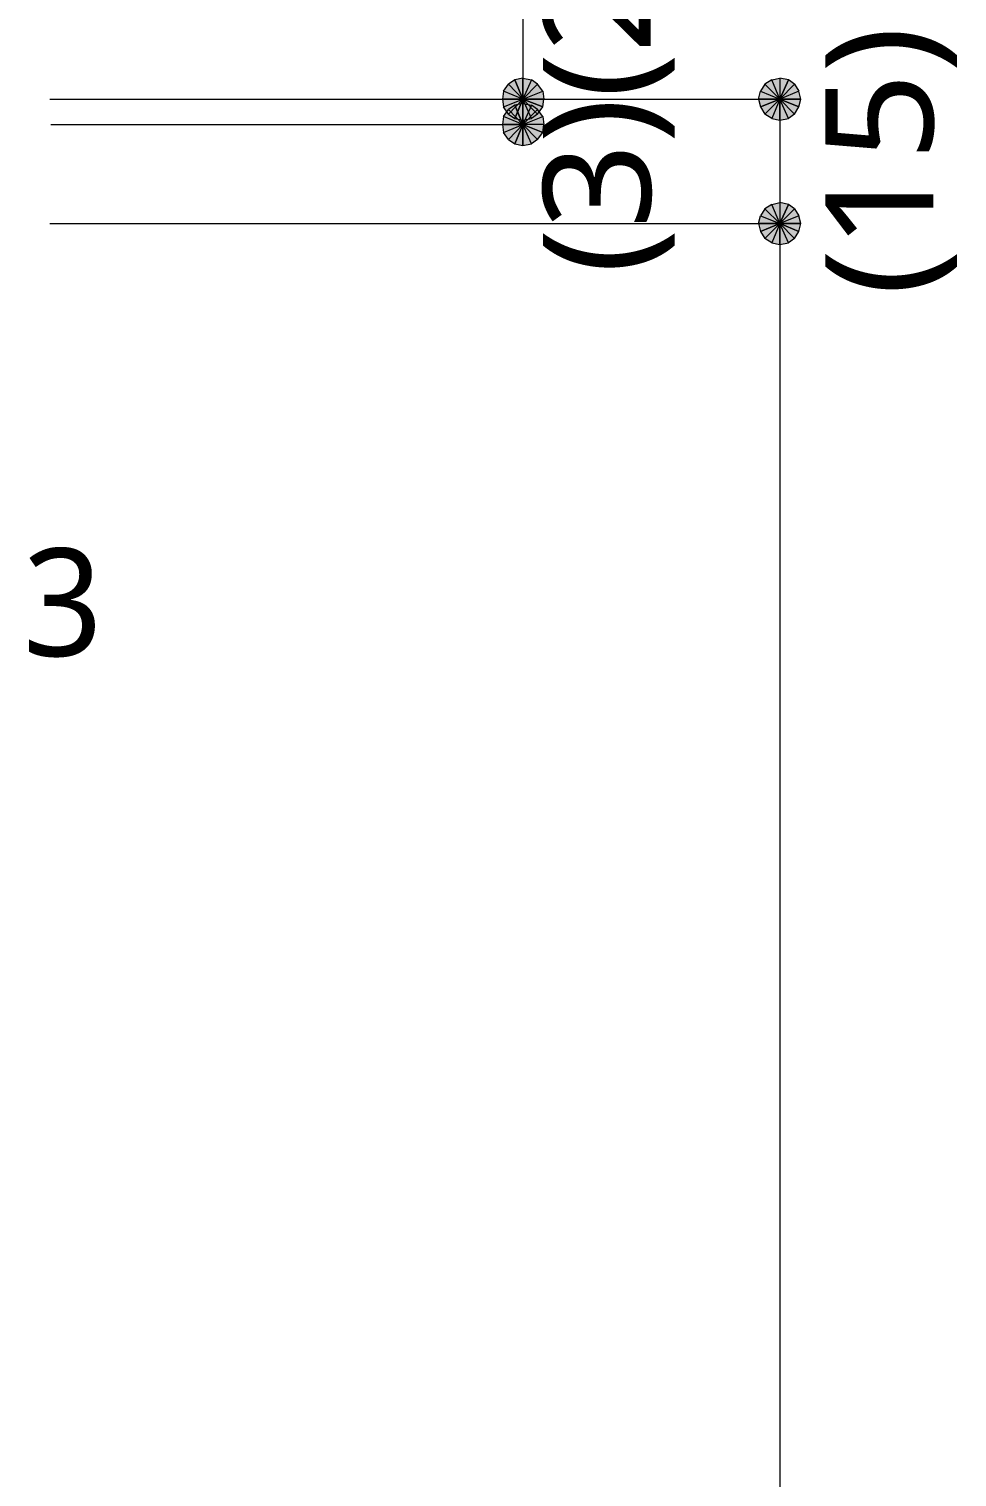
# Model space of a CAD drawing. Header units: millimetres. Extents: x 0 to 420, y 0 to 297.
# Drawn here: x 167.64 to 190.04, y 99.61 to 134.56 of the extents above; entities that cross this region are included whole.
import ezdxf
from ezdxf.enums import TextEntityAlignment as Align

# ---------------------------------------------------------------- set-up
doc = ezdxf.new("R2010")
doc.units = ezdxf.units.MM
doc.styles.add('kst32b', font='NotoSansJP-Variable.ttf')

msp = doc.modelspace()

# ---------------------------------------------------------------- hatches: boundary and pattern name
h = msp.add_hatch(color=7)
h.paths.add_polyline_path([(179.366, 133.329), (179.218, 133.223), (179.557, 132.863), (179.366, 133.329)])
h.paths.add_polyline_path([(179.218, 133.223), (179.557, 132.863), (179.091, 133.054), (179.218, 133.223)])
h.paths.add_polyline_path([(179.557, 132.863), (179.091, 133.054), (179.07, 132.863), (179.557, 132.863)])
h = msp.add_hatch(color=7)
h.paths.add_polyline_path([(179.917, 133.223), (179.769, 133.329), (179.557, 132.863), (179.917, 133.223)])
h.paths.add_polyline_path([(179.769, 133.329), (179.557, 132.863), (179.557, 133.371), (179.769, 133.329)])
h.paths.add_polyline_path([(179.557, 132.863), (179.557, 133.371), (179.366, 133.329), (179.557, 132.863)])
h = msp.add_hatch(color=7)
h.paths.add_polyline_path([(180.044, 132.673), (180.065, 132.863), (179.557, 132.863), (180.044, 132.673)])
h.paths.add_polyline_path([(180.065, 132.863), (179.557, 132.863), (180.044, 133.054), (180.065, 132.863)])
h.paths.add_polyline_path([(179.557, 132.863), (180.044, 133.054), (179.917, 133.223), (179.557, 132.863)])
h = msp.add_hatch(color=7)
h.paths.add_polyline_path([(185.399, 133.223), (185.293, 133.054), (185.759, 132.863), (185.399, 133.223)])
h.paths.add_polyline_path([(185.293, 133.054), (185.759, 132.863), (185.251, 132.863), (185.293, 133.054)])
h.paths.add_polyline_path([(185.759, 132.863), (185.251, 132.863), (185.293, 132.673), (185.759, 132.863)])
h = msp.add_hatch(color=7)
h.paths.add_polyline_path([(185.97, 133.329), (185.759, 133.371), (185.759, 132.863), (185.97, 133.329)])
h.paths.add_polyline_path([(185.759, 133.371), (185.759, 132.863), (185.568, 133.329), (185.759, 133.371)])
h.paths.add_polyline_path([(185.759, 132.863), (185.568, 133.329), (185.399, 133.223), (185.759, 132.863)])
h = msp.add_hatch(color=7)
h.paths.add_polyline_path([(186.267, 132.863), (186.224, 133.054), (185.759, 132.863), (186.267, 132.863)])
h.paths.add_polyline_path([(186.224, 133.054), (185.759, 132.863), (186.119, 133.223), (186.224, 133.054)])
h.paths.add_polyline_path([(185.759, 132.863), (186.119, 133.223), (185.97, 133.329), (185.759, 132.863)])
h = msp.add_hatch(color=7)
h.paths.add_polyline_path([(179.07, 132.863), (179.091, 132.673), (179.557, 132.863), (179.07, 132.863)])
h.paths.add_polyline_path([(179.091, 132.673), (179.557, 132.863), (179.218, 132.503), (179.091, 132.673)])
h.paths.add_polyline_path([(179.557, 132.863), (179.218, 132.503), (179.366, 132.397), (179.557, 132.863)])
for points in [[(179.366, 132.397), (179.557, 132.355), (179.557, 132.863), (179.366, 132.397)], [(186.224, 132.673), (186.267, 132.863), (185.759, 132.863), (186.224, 132.673)], [(179.366, 131.784), (179.557, 131.741), (179.557, 132.249), (179.366, 131.784)], [(186.224, 129.667), (186.267, 129.858), (185.759, 129.858), (186.224, 129.667)]]:
    msp.add_hatch(color=7).paths.add_polyline_path(points)
h = msp.add_hatch(color=7)
h.paths.add_polyline_path([(179.557, 132.355), (179.769, 132.397), (179.557, 132.863), (179.557, 132.355)])
h.paths.add_polyline_path([(179.769, 132.397), (179.557, 132.863), (179.917, 132.503), (179.769, 132.397)])
h.paths.add_polyline_path([(179.557, 132.863), (179.917, 132.503), (180.044, 132.673), (179.557, 132.863)])
h = msp.add_hatch(color=7)
h.paths.add_polyline_path([(185.293, 132.673), (185.399, 132.503), (185.759, 132.863), (185.293, 132.673)])
h.paths.add_polyline_path([(185.399, 132.503), (185.759, 132.863), (185.568, 132.397), (185.399, 132.503)])
h.paths.add_polyline_path([(185.759, 132.863), (185.568, 132.397), (185.759, 132.355), (185.759, 132.863)])
h = msp.add_hatch(color=7)
h.paths.add_polyline_path([(185.759, 132.355), (185.97, 132.397), (185.759, 132.863), (185.759, 132.355)])
h.paths.add_polyline_path([(185.97, 132.397), (185.759, 132.863), (186.119, 132.503), (185.97, 132.397)])
h.paths.add_polyline_path([(185.759, 132.863), (186.119, 132.503), (186.224, 132.673), (185.759, 132.863)])
h = msp.add_hatch(color=7)
h.paths.add_polyline_path([(179.366, 132.715), (179.218, 132.609), (179.557, 132.249), (179.366, 132.715)])
h.paths.add_polyline_path([(179.218, 132.609), (179.557, 132.249), (179.091, 132.44), (179.218, 132.609)])
h.paths.add_polyline_path([(179.557, 132.249), (179.091, 132.44), (179.07, 132.249), (179.557, 132.249)])
h = msp.add_hatch(color=7)
h.paths.add_polyline_path([(179.917, 132.609), (179.769, 132.715), (179.557, 132.249), (179.917, 132.609)])
h.paths.add_polyline_path([(179.769, 132.715), (179.557, 132.249), (179.557, 132.757), (179.769, 132.715)])
h.paths.add_polyline_path([(179.557, 132.249), (179.557, 132.757), (179.366, 132.715), (179.557, 132.249)])
h = msp.add_hatch(color=7)
h.paths.add_polyline_path([(180.044, 132.059), (180.065, 132.249), (179.557, 132.249), (180.044, 132.059)])
h.paths.add_polyline_path([(180.065, 132.249), (179.557, 132.249), (180.044, 132.44), (180.065, 132.249)])
h.paths.add_polyline_path([(179.557, 132.249), (180.044, 132.44), (179.917, 132.609), (179.557, 132.249)])
h = msp.add_hatch(color=7)
h.paths.add_polyline_path([(179.07, 132.249), (179.091, 132.059), (179.557, 132.249), (179.07, 132.249)])
h.paths.add_polyline_path([(179.091, 132.059), (179.557, 132.249), (179.218, 131.889), (179.091, 132.059)])
h.paths.add_polyline_path([(179.557, 132.249), (179.218, 131.889), (179.366, 131.784), (179.557, 132.249)])
h = msp.add_hatch(color=7)
h.paths.add_polyline_path([(179.557, 131.741), (179.769, 131.784), (179.557, 132.249), (179.557, 131.741)])
h.paths.add_polyline_path([(179.769, 131.784), (179.557, 132.249), (179.917, 131.889), (179.769, 131.784)])
h.paths.add_polyline_path([(179.557, 132.249), (179.917, 131.889), (180.044, 132.059), (179.557, 132.249)])
h = msp.add_hatch(color=7)
h.paths.add_polyline_path([(185.97, 130.323), (185.759, 130.365), (185.759, 129.858), (185.97, 130.323)])
h.paths.add_polyline_path([(185.759, 130.365), (185.759, 129.858), (185.568, 130.323), (185.759, 130.365)])
h.paths.add_polyline_path([(185.759, 129.858), (185.568, 130.323), (185.399, 130.217), (185.759, 129.858)])
h = msp.add_hatch(color=7)
h.paths.add_polyline_path([(185.399, 130.217), (185.293, 130.048), (185.759, 129.858), (185.399, 130.217)])
h.paths.add_polyline_path([(185.293, 130.048), (185.759, 129.858), (185.251, 129.858), (185.293, 130.048)])
h.paths.add_polyline_path([(185.759, 129.858), (185.251, 129.858), (185.293, 129.667), (185.759, 129.858)])
h = msp.add_hatch(color=7)
h.paths.add_polyline_path([(186.267, 129.858), (186.224, 130.048), (185.759, 129.858), (186.267, 129.858)])
h.paths.add_polyline_path([(186.224, 130.048), (185.759, 129.858), (186.119, 130.217), (186.224, 130.048)])
h.paths.add_polyline_path([(185.759, 129.858), (186.119, 130.217), (185.97, 130.323), (185.759, 129.858)])
h = msp.add_hatch(color=7)
h.paths.add_polyline_path([(185.293, 129.667), (185.399, 129.498), (185.759, 129.858), (185.293, 129.667)])
h.paths.add_polyline_path([(185.399, 129.498), (185.759, 129.858), (185.568, 129.392), (185.399, 129.498)])
h.paths.add_polyline_path([(185.759, 129.858), (185.568, 129.392), (185.759, 129.35), (185.759, 129.858)])
h = msp.add_hatch(color=7)
h.paths.add_polyline_path([(185.759, 129.35), (185.97, 129.392), (185.759, 129.858), (185.759, 129.35)])
h.paths.add_polyline_path([(185.97, 129.392), (185.759, 129.858), (186.119, 129.498), (185.97, 129.392)])
h.paths.add_polyline_path([(185.759, 129.858), (186.119, 129.498), (186.224, 129.667), (185.759, 129.858)])

# ---------------------------------------------------------------- linework, layer by layer
at = {"lineweight": 13}
for points in [[(179.557, 142.854), (179.557, 137.858), (179.557, 132.863), (179.557, 132.249)], [(168.148, 132.863), (185.759, 132.863)], [(185.759, 132.863), (185.759, 129.858)], [(168.169, 132.249), (179.557, 132.249)], [(168.148, 129.858), (185.759, 129.858)], [(185.759, 129.858), (185.759, 62.463)]]:
    msp.add_lwpolyline(points, dxfattribs=at)
at = {"lineweight": 0}
for points in [[(179.218, 133.223), (179.557, 132.863), (179.091, 133.054)], [(179.366, 133.329), (179.218, 133.223), (179.557, 132.863)], [(179.557, 132.863), (179.557, 133.371), (179.366, 133.329)], [(179.769, 133.329), (179.557, 132.863), (179.557, 133.371)], [(179.917, 133.223), (179.769, 133.329), (179.557, 132.863)], [(179.557, 132.863), (180.044, 133.054), (179.917, 133.223)], [(185.399, 133.223), (185.293, 133.054), (185.759, 132.863)], [(185.759, 132.863), (185.568, 133.329), (185.399, 133.223)], [(185.759, 133.371), (185.759, 132.863), (185.568, 133.329)], [(185.97, 133.329), (185.759, 133.371), (185.759, 132.863)], [(185.759, 132.863), (186.119, 133.223), (185.97, 133.329)], [(186.224, 133.054), (185.759, 132.863), (186.119, 133.223)], [(179.557, 132.863), (179.091, 133.054), (179.07, 132.863)], [(179.07, 132.863), (179.091, 132.673), (179.557, 132.863)], [(179.091, 132.673), (179.557, 132.863), (179.218, 132.503)], [(179.557, 132.863), (179.218, 132.503), (179.366, 132.397)], [(179.366, 132.397), (179.557, 132.355), (179.557, 132.863)], [(180.065, 132.863), (179.557, 132.863), (180.044, 133.054)], [(179.557, 132.355), (179.769, 132.397), (179.557, 132.863)], [(179.769, 132.397), (179.557, 132.863), (179.917, 132.503)], [(179.557, 132.863), (179.917, 132.503), (180.044, 132.673)], [(180.044, 132.673), (180.065, 132.863), (179.557, 132.863)], [(185.293, 133.054), (185.759, 132.863), (185.251, 132.863)], [(185.759, 132.863), (185.251, 132.863), (185.293, 132.673)], [(185.293, 132.673), (185.399, 132.503), (185.759, 132.863)], [(185.399, 132.503), (185.759, 132.863), (185.568, 132.397)], [(185.759, 132.863), (185.568, 132.397), (185.759, 132.355)], [(186.267, 132.863), (186.224, 133.054), (185.759, 132.863)], [(185.759, 132.355), (185.97, 132.397), (185.759, 132.863)], [(185.97, 132.397), (185.759, 132.863), (186.119, 132.503)], [(185.759, 132.863), (186.119, 132.503), (186.224, 132.673)], [(186.224, 132.673), (186.267, 132.863), (185.759, 132.863)], [(179.218, 132.609), (179.557, 132.249), (179.091, 132.44)], [(179.366, 132.715), (179.218, 132.609), (179.557, 132.249)], [(179.557, 132.249), (179.557, 132.757), (179.366, 132.715)], [(179.769, 132.715), (179.557, 132.249), (179.557, 132.757)], [(179.917, 132.609), (179.769, 132.715), (179.557, 132.249)], [(179.557, 132.249), (180.044, 132.44), (179.917, 132.609)], [(179.557, 132.249), (179.091, 132.44), (179.07, 132.249)], [(179.07, 132.249), (179.091, 132.059), (179.557, 132.249)], [(179.091, 132.059), (179.557, 132.249), (179.218, 131.889)], [(179.557, 132.249), (179.218, 131.889), (179.366, 131.784)], [(179.366, 131.784), (179.557, 131.741), (179.557, 132.249)], [(180.065, 132.249), (179.557, 132.249), (180.044, 132.44)], [(179.557, 131.741), (179.769, 131.784), (179.557, 132.249)], [(179.769, 131.784), (179.557, 132.249), (179.917, 131.889)], [(179.557, 132.249), (179.917, 131.889), (180.044, 132.059)], [(180.044, 132.059), (180.065, 132.249), (179.557, 132.249)], [(185.759, 130.365), (185.759, 129.858), (185.568, 130.323)], [(185.97, 130.323), (185.759, 130.365), (185.759, 129.858)], [(185.293, 130.048), (185.759, 129.858), (185.251, 129.858)], [(185.399, 130.217), (185.293, 130.048), (185.759, 129.858)], [(185.759, 129.858), (185.568, 130.323), (185.399, 130.217)], [(185.759, 129.858), (186.119, 130.217), (185.97, 130.323)], [(186.224, 130.048), (185.759, 129.858), (186.119, 130.217)], [(186.267, 129.858), (186.224, 130.048), (185.759, 129.858)], [(185.759, 129.858), (185.251, 129.858), (185.293, 129.667)], [(185.293, 129.667), (185.399, 129.498), (185.759, 129.858)], [(185.399, 129.498), (185.759, 129.858), (185.568, 129.392)], [(185.759, 129.858), (185.568, 129.392), (185.759, 129.35)], [(185.759, 129.35), (185.97, 129.392), (185.759, 129.858)], [(185.97, 129.392), (185.759, 129.858), (186.119, 129.498)], [(185.759, 129.858), (186.119, 129.498), (186.224, 129.667)], [(186.224, 129.667), (186.267, 129.858), (185.759, 129.858)]]:
    msp.add_lwpolyline(points, close=True, dxfattribs=at)

# ---------------------------------------------------------------- texts
at = {"style": 'kst32b'}
for s, p, p2 in [('(3)(25)', (182.647, 128.651), (182.647, 139.191)), ('(15)', (189.463, 128.122), (189.463, 134.619))]:
    msp.add_text(s, height=2.5989, dxfattribs=at).set_placement(p, p2, align=Align.FIT)
msp.add_text('3', height=2.599, dxfattribs=at).set_placement((167.492, 119.422))

doc.saveas('drawing.dxf')
